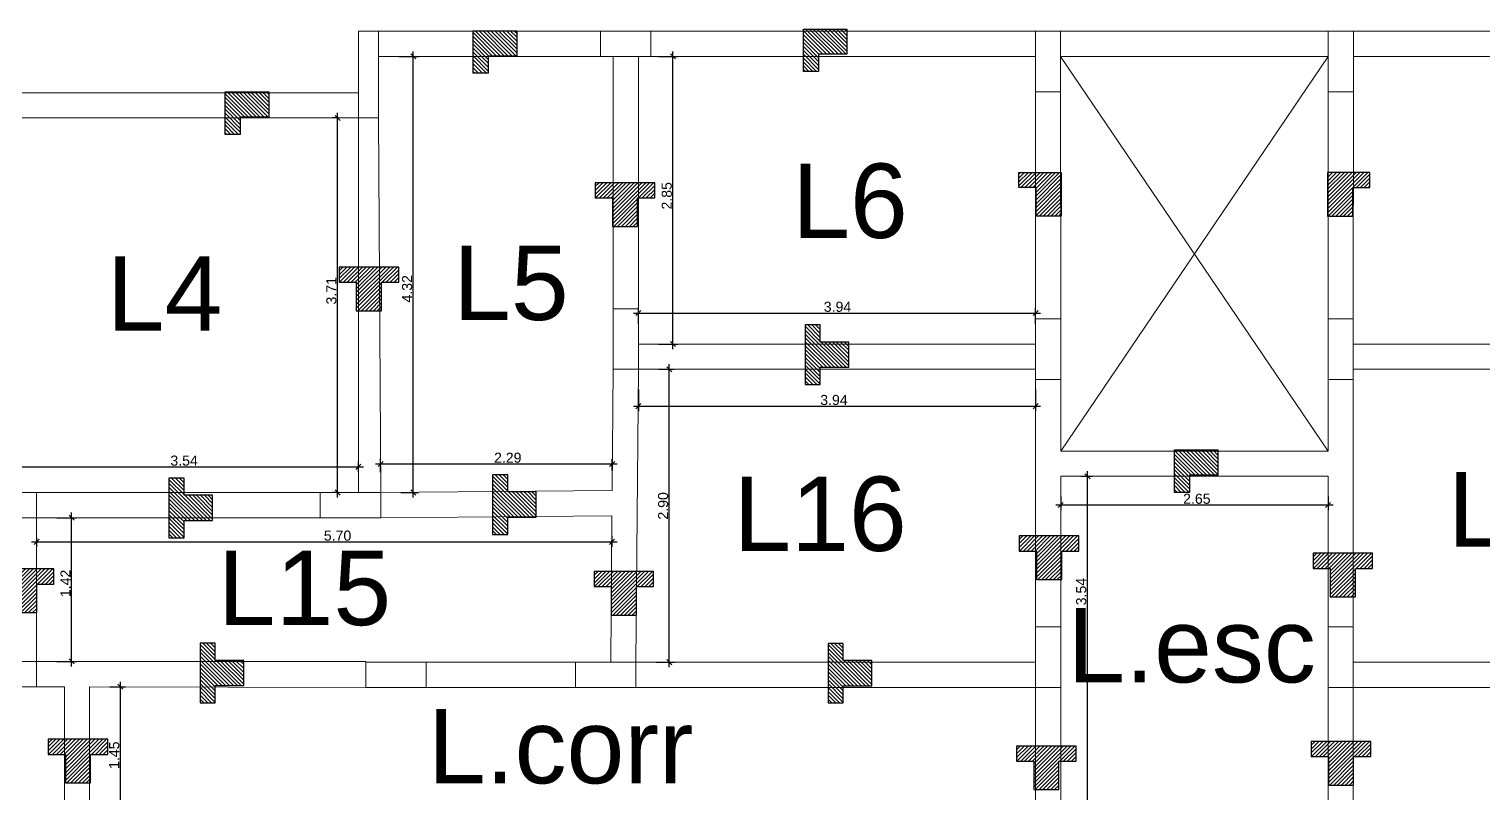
# Model space of a CAD drawing. Header units: millimetres. Extents: x 2878 to 6301, y 540 to 1980.
# Drawn here: x 2920.83 to 2935.24, y 733.63 to 741.2 of the extents above; entities that cross this region are included whole.
import ezdxf

# ---------------------------------------------------------------- set-up
doc = ezdxf.new("R2010")
doc.units = ezdxf.units.MM
doc.header["$LTSCALE"] = 4
for name, color, linetype, lineweight in [('ALVENARIA', 4, 'Continuous', 20), ('COTAS', 35, 'Continuous', 5), ('PILAR', 1, 'Continuous', 5)]:
    doc.layers.add(name, color=color, linetype=linetype, lineweight=lineweight)
doc.layers.add('ARM.CORTE', color=3, linetype='Continuous')
doc.styles.get("Standard").update_dxf_attribs({"font": 'arial.ttf'})
doc.dimstyles.new('ISO-25', dxfattribs={"dimscale": 0, "dimtxt": 0.1, "dimasz": 0.05, "dimexe": 0.05, "dimexo": 0.2, "dimgap": 0.01, "dimtad": 1, "dimzin": 4, "dimdsep": 46, "dimtxsty": 'Standard', "dimblk": 'OBLIQUE', "dimcen": 0.1, "dimdle": 0.05, "dimclrt": 256, "dimadec": 0, "dimazin": 0, "dimtfac": 1, "dimtix": 1, "dimtofl": 0, "dimtmove": 0, "dimatfit": 3, "dimfxl": 1, "dimtfillclr": 256, "dimarcsym": 0})

# ---------------------------------------------------------------- blocks, each defined once
blk = doc.blocks.new('PILAR')
at = {"layer": 'PILAR', "ltscale": 0.01}
blk.add_lwpolyline([(-0.15, 0), (0.1, 0), (0.1, -0.6), (-0.15, -0.6)], close=True, dxfattribs=at)
blk = doc.blocks.new('_Oblique')
at = {"color": 0, "linetype": 'ByBlock', "lineweight": -2}
blk.add_line((-0.5, -0.5), (0.5, 0.5), dxfattribs=at)
blk = doc.blocks.new('*D559')
at = {"layer": 'COTAS', "color": 0, "lineweight": -2, "transparency": 16777216}
for p, q in [((2920.555, 736.811), (2920.555, 736.915)), ((2924.095, 736.811), (2924.095, 736.915)), ((2920.505, 736.865), (2924.145, 736.865))]:
    blk.add_line(p, q, dxfattribs=at)
at = {"layer": 'Defpoints', "color": 0, "transparency": 16777216}
for p in [(2924.095, 736.865), (2920.555, 736.611), (2924.095, 736.611)]:
    blk.add_point(p, dxfattribs=at)
at = {"layer": 'COTAS', "color": 0, "lineweight": -2, "transparency": 16777216, "xscale": 0.05, "yscale": 0.05, "zscale": 0.05, "rotation": 180}
blk.add_blockref('_Oblique', (2920.555, 736.865), dxfattribs=at)
at = {"layer": 'COTAS', "color": 0, "lineweight": -2, "transparency": 16777216, "xscale": 0.05, "yscale": 0.05, "zscale": 0.05}
blk.add_blockref('_Oblique', (2924.095, 736.865), dxfattribs=at)
at = {"layer": 'COTAS', "transparency": 16777216, "insert": (2922.367, 736.926), "char_height": 0.1, "attachment_point": 5}
blk.add_mtext('3.54', dxfattribs=at)
blk = doc.blocks.new('*D560')
at = {"layer": 'COTAS', "color": 0, "lineweight": -2, "transparency": 16777216}
for p, q in [((2923.888, 736.561), (2923.888, 740.371)), ((2923.895, 740.321), (2923.838, 740.321)), ((2923.895, 736.611), (2923.838, 736.611))]:
    blk.add_line(p, q, dxfattribs=at)
at = {"layer": 'Defpoints', "color": 0, "transparency": 16777216}
for p in [(2923.888, 740.321), (2924.095, 740.321), (2924.095, 736.611)]:
    blk.add_point(p, dxfattribs=at)
at = {"layer": 'COTAS', "color": 0, "lineweight": -2, "transparency": 16777216, "xscale": 0.05, "yscale": 0.05, "zscale": 0.05}
for p, rotation in [((2923.888, 740.321), 90), ((2923.888, 736.611), 270)]:
    blk.add_blockref('_Oblique', p, dxfattribs=dict(at, rotation=rotation))
at = {"layer": 'COTAS', "transparency": 16777216, "insert": (2923.827, 738.609), "char_height": 0.1, "attachment_point": 5, "rotation": 90}
blk.add_mtext('3.71', dxfattribs=at)
blk = doc.blocks.new('*D561')
at = {"layer": 'COTAS', "color": 0, "lineweight": -2, "transparency": 16777216}
for p, q in [((2924.315, 736.811), (2924.315, 736.944)), ((2926.61, 736.829), (2926.61, 736.944)), ((2924.265, 736.894), (2926.66, 736.894))]:
    blk.add_line(p, q, dxfattribs=at)
at = {"layer": 'Defpoints', "color": 0, "transparency": 16777216}
for p in [(2926.61, 736.894), (2926.61, 736.629), (2924.315, 736.611)]:
    blk.add_point(p, dxfattribs=at)
at = {"layer": 'COTAS', "color": 0, "lineweight": -2, "transparency": 16777216, "xscale": 0.05, "yscale": 0.05, "zscale": 0.05, "rotation": 180}
blk.add_blockref('_Oblique', (2924.315, 736.894), dxfattribs=at)
at = {"layer": 'COTAS', "color": 0, "lineweight": -2, "transparency": 16777216, "xscale": 0.05, "yscale": 0.05, "zscale": 0.05}
blk.add_blockref('_Oblique', (2926.61, 736.894), dxfattribs=at)
at = {"layer": 'COTAS', "transparency": 16777216, "insert": (2925.575, 736.955), "char_height": 0.1, "attachment_point": 5}
blk.add_mtext('2.29', dxfattribs=at)
blk = doc.blocks.new('*D562')
at = {"layer": 'COTAS', "color": 0, "lineweight": -2, "transparency": 16777216}
for p, q in [((2924.639, 736.561), (2924.639, 740.981)), ((2924.495, 740.931), (2924.689, 740.931)), ((2924.515, 736.611), (2924.689, 736.611))]:
    blk.add_line(p, q, dxfattribs=at)
at = {"layer": 'Defpoints', "color": 0, "transparency": 16777216}
for p in [(2924.295, 740.931), (2924.639, 740.931), (2924.315, 736.611)]:
    blk.add_point(p, dxfattribs=at)
at = {"layer": 'COTAS', "color": 0, "lineweight": -2, "transparency": 16777216, "xscale": 0.05, "yscale": 0.05, "zscale": 0.05}
for p, rotation in [((2924.639, 740.931), 90), ((2924.639, 736.611), 270)]:
    blk.add_blockref('_Oblique', p, dxfattribs=dict(at, rotation=rotation))
at = {"layer": 'COTAS', "transparency": 16777216, "insert": (2924.578, 738.629), "char_height": 0.1, "attachment_point": 5, "rotation": 90}
blk.add_mtext('4.32', dxfattribs=at)
blk = doc.blocks.new('*D563')
at = {"layer": 'COTAS', "color": 0, "lineweight": -2, "transparency": 16777216}
for p, q in [((2927.212, 738.031), (2927.212, 740.981)), ((2927.07, 740.931), (2927.262, 740.931)), ((2927.07, 738.081), (2927.262, 738.081))]:
    blk.add_line(p, q, dxfattribs=at)
at = {"layer": 'Defpoints', "color": 0, "transparency": 16777216}
for p in [(2926.87, 740.931), (2927.212, 740.931), (2926.87, 738.081)]:
    blk.add_point(p, dxfattribs=at)
at = {"layer": 'COTAS', "color": 0, "lineweight": -2, "transparency": 16777216, "xscale": 0.05, "yscale": 0.05, "zscale": 0.05}
for p, rotation in [((2927.212, 740.931), 90), ((2927.212, 738.081), 270)]:
    blk.add_blockref('_Oblique', p, dxfattribs=dict(at, rotation=rotation))
at = {"layer": 'COTAS', "transparency": 16777216, "insert": (2927.151, 739.55), "char_height": 0.1, "attachment_point": 5, "rotation": 90}
blk.add_mtext('2.85', dxfattribs=at)
blk = doc.blocks.new('*D564')
at = {"layer": 'COTAS', "color": 0, "lineweight": -2, "transparency": 16777216}
for p, q in [((2926.82, 738.389), (2930.856, 738.389)), ((2926.87, 738.281), (2926.87, 738.439)), ((2930.806, 738.281), (2930.806, 738.439))]:
    blk.add_line(p, q, dxfattribs=at)
at = {"layer": 'Defpoints', "color": 0, "transparency": 16777216}
for p in [(2930.806, 738.389), (2926.87, 738.081), (2930.806, 738.081)]:
    blk.add_point(p, dxfattribs=at)
at = {"layer": 'COTAS', "color": 0, "lineweight": -2, "transparency": 16777216, "xscale": 0.05, "yscale": 0.05, "zscale": 0.05, "rotation": 180}
blk.add_blockref('_Oblique', (2926.87, 738.389), dxfattribs=at)
at = {"layer": 'COTAS', "color": 0, "lineweight": -2, "transparency": 16777216, "xscale": 0.05, "yscale": 0.05, "zscale": 0.05}
blk.add_blockref('_Oblique', (2930.806, 738.389), dxfattribs=at)
at = {"layer": 'COTAS', "transparency": 16777216, "insert": (2928.843, 738.45), "char_height": 0.1, "attachment_point": 5}
blk.add_mtext('3.94', dxfattribs=at)
blk = doc.blocks.new('*D569')
at = {"layer": 'COTAS', "color": 0, "lineweight": -2, "transparency": 16777216}
for p, q in [((2920.855, 736.122), (2926.658, 736.122)), ((2920.905, 736.161), (2920.905, 736.072)), ((2926.608, 736.179), (2926.608, 736.072))]:
    blk.add_line(p, q, dxfattribs=at)
at = {"layer": 'Defpoints', "color": 0, "transparency": 16777216}
for p in [(2920.905, 736.361), (2926.608, 736.379), (2926.608, 736.122)]:
    blk.add_point(p, dxfattribs=at)
at = {"layer": 'COTAS', "color": 0, "lineweight": -2, "transparency": 16777216, "xscale": 0.05, "yscale": 0.05, "zscale": 0.05, "rotation": 180}
blk.add_blockref('_Oblique', (2920.905, 736.122), dxfattribs=at)
at = {"layer": 'COTAS', "color": 0, "lineweight": -2, "transparency": 16777216, "xscale": 0.05, "yscale": 0.05, "zscale": 0.05}
blk.add_blockref('_Oblique', (2926.608, 736.122), dxfattribs=at)
at = {"layer": 'COTAS', "transparency": 16777216, "insert": (2923.888, 736.183), "char_height": 0.1, "attachment_point": 5}
blk.add_mtext('5.70', dxfattribs=at)
blk = doc.blocks.new('*D570')
at = {"layer": 'COTAS', "color": 0, "lineweight": -2, "transparency": 16777216}
for p, q in [((2921.105, 736.361), (2921.302, 736.361)), ((2921.252, 734.887), (2921.252, 736.411)), ((2921.105, 734.937), (2921.302, 734.937))]:
    blk.add_line(p, q, dxfattribs=at)
at = {"layer": 'Defpoints', "color": 0, "transparency": 16777216}
for p in [(2920.905, 736.361), (2921.252, 736.361), (2920.905, 734.937)]:
    blk.add_point(p, dxfattribs=at)
at = {"layer": 'COTAS', "color": 0, "lineweight": -2, "transparency": 16777216, "xscale": 0.05, "yscale": 0.05, "zscale": 0.05}
for p, rotation in [((2921.252, 736.361), 90), ((2921.252, 734.937), 270)]:
    blk.add_blockref('_Oblique', p, dxfattribs=dict(at, rotation=rotation))
at = {"layer": 'COTAS', "transparency": 16777216, "insert": (2921.192, 735.71), "char_height": 0.1, "attachment_point": 5, "rotation": 90}
blk.add_mtext('1.42', dxfattribs=at)
blk = doc.blocks.new('*D571')
at = {"layer": 'COTAS', "color": 0, "lineweight": -2, "transparency": 16777216}
for p, q in [((2926.87, 737.631), (2926.87, 737.416)), ((2930.806, 737.631), (2930.806, 737.416)), ((2926.82, 737.466), (2930.856, 737.466))]:
    blk.add_line(p, q, dxfattribs=at)
at = {"layer": 'Defpoints', "color": 0, "transparency": 16777216}
for p in [(2926.87, 737.831), (2930.806, 737.831), (2930.806, 737.466)]:
    blk.add_point(p, dxfattribs=at)
at = {"layer": 'COTAS', "color": 0, "lineweight": -2, "transparency": 16777216, "xscale": 0.05, "yscale": 0.05, "zscale": 0.05, "rotation": 180}
blk.add_blockref('_Oblique', (2926.87, 737.466), dxfattribs=at)
at = {"layer": 'COTAS', "color": 0, "lineweight": -2, "transparency": 16777216, "xscale": 0.05, "yscale": 0.05, "zscale": 0.05}
blk.add_blockref('_Oblique', (2930.806, 737.466), dxfattribs=at)
at = {"layer": 'COTAS', "transparency": 16777216, "insert": (2928.808, 737.527), "char_height": 0.1, "attachment_point": 5}
blk.add_mtext('3.94', dxfattribs=at)
blk = doc.blocks.new('*D572')
at = {"layer": 'COTAS', "color": 0, "lineweight": -2, "transparency": 16777216}
for p, q in [((2927.07, 737.831), (2927.226, 737.831)), ((2927.176, 734.88), (2927.176, 737.881)), ((2927.045, 734.93), (2927.226, 734.93))]:
    blk.add_line(p, q, dxfattribs=at)
at = {"layer": 'Defpoints', "color": 0, "transparency": 16777216}
for p in [(2926.87, 737.831), (2927.176, 737.831), (2926.845, 734.93)]:
    blk.add_point(p, dxfattribs=at)
at = {"layer": 'COTAS', "color": 0, "lineweight": -2, "transparency": 16777216, "xscale": 0.05, "yscale": 0.05, "zscale": 0.05}
for p, rotation in [((2927.176, 737.831), 90), ((2927.176, 734.93), 270)]:
    blk.add_blockref('_Oblique', p, dxfattribs=dict(at, rotation=rotation))
at = {"layer": 'COTAS', "transparency": 16777216, "insert": (2927.115, 736.478), "char_height": 0.1, "attachment_point": 5, "rotation": 90}
blk.add_mtext('2.90', dxfattribs=at)
blk = doc.blocks.new('*D577')
at = {"layer": 'COTAS', "color": 0, "lineweight": -2, "transparency": 16777216}
for p, q in [((2921.631, 734.686), (2921.786, 734.686)), ((2921.736, 733.182), (2921.736, 734.736)), ((2921.631, 733.232), (2921.786, 733.232))]:
    blk.add_line(p, q, dxfattribs=at)
at = {"layer": 'Defpoints', "color": 0, "transparency": 16777216}
for p in [(2921.431, 734.686), (2921.736, 734.686), (2921.431, 733.232)]:
    blk.add_point(p, dxfattribs=at)
at = {"layer": 'COTAS', "color": 0, "lineweight": -2, "transparency": 16777216, "xscale": 0.05, "yscale": 0.05, "zscale": 0.05}
for p, rotation in [((2921.736, 734.686), 90), ((2921.736, 733.232), 270)]:
    blk.add_blockref('_Oblique', p, dxfattribs=dict(at, rotation=rotation))
at = {"layer": 'COTAS', "transparency": 16777216, "insert": (2921.675, 734.008), "char_height": 0.1, "attachment_point": 5, "rotation": 90}
blk.add_mtext('1.45', dxfattribs=at)
blk = doc.blocks.new('*D589')
at = {"layer": 'COTAS', "color": 0, "lineweight": -2, "transparency": 16777216}
for p, q in [((2931.256, 736.771), (2931.371, 736.771)), ((2931.321, 733.182), (2931.321, 736.821)), ((2931.256, 733.232), (2931.371, 733.232))]:
    blk.add_line(p, q, dxfattribs=at)
at = {"layer": 'Defpoints', "color": 0, "transparency": 16777216}
for p in [(2931.056, 736.771), (2931.321, 736.771), (2931.056, 733.232)]:
    blk.add_point(p, dxfattribs=at)
at = {"layer": 'COTAS', "color": 0, "lineweight": -2, "transparency": 16777216, "xscale": 0.05, "yscale": 0.05, "zscale": 0.05}
for p, rotation in [((2931.321, 736.771), 90), ((2931.321, 733.232), 270)]:
    blk.add_blockref('_Oblique', p, dxfattribs=dict(at, rotation=rotation))
at = {"layer": 'COTAS', "transparency": 16777216, "insert": (2931.259, 735.629), "char_height": 0.1, "attachment_point": 5, "rotation": 90}
blk.add_mtext('3.54', dxfattribs=at)
blk = doc.blocks.new('*D590')
at = {"layer": 'COTAS', "color": 0, "lineweight": -2, "transparency": 16777216}
for p, q in [((2931.006, 736.487), (2933.755, 736.487)), ((2931.056, 736.571), (2931.056, 736.437)), ((2933.705, 736.571), (2933.705, 736.437))]:
    blk.add_line(p, q, dxfattribs=at)
at = {"layer": 'Defpoints', "color": 0, "transparency": 16777216}
for p in [(2931.056, 736.771), (2933.705, 736.771), (2933.705, 736.487)]:
    blk.add_point(p, dxfattribs=at)
at = {"layer": 'COTAS', "color": 0, "lineweight": -2, "transparency": 16777216, "xscale": 0.05, "yscale": 0.05, "zscale": 0.05, "rotation": 180}
blk.add_blockref('_Oblique', (2931.056, 736.487), dxfattribs=at)
at = {"layer": 'COTAS', "color": 0, "lineweight": -2, "transparency": 16777216, "xscale": 0.05, "yscale": 0.05, "zscale": 0.05}
blk.add_blockref('_Oblique', (2933.705, 736.487), dxfattribs=at)
at = {"layer": 'COTAS', "transparency": 16777216, "insert": (2932.405, 736.548), "char_height": 0.1, "attachment_point": 5}
blk.add_mtext('2.65', dxfattribs=at)

msp = doc.modelspace()

# ---------------------------------------------------------------- hatches: boundary and pattern name
at = {"layer": 'ARM.CORTE'}
h = msp.add_hatch(dxfattribs=at)
h.set_pattern_fill('ANSI31', color=256, scale=0.0086, angle=-90)
h.set_pattern_definition([(315, (2188.72536, 3647.185823), (0.01930755066, 0.01930755066), [])])
h.paths.add_polyline_path([(2925.232, 741.185), (2925.664, 741.185), (2925.664, 740.935), (2925.382, 740.935), (2925.382, 740.765), (2925.232, 740.765)])
h = msp.add_hatch(dxfattribs=at)
h.set_pattern_fill('ANSI31', color=256, scale=0.0086, angle=-90)
h.set_pattern_definition([(315, (2191.998476, 3647.202592), (0.01930755066, 0.01930755066), [])])
h.paths.add_polyline_path([(2928.505, 741.202), (2928.937, 741.202), (2928.937, 740.952), (2928.655, 740.952), (2928.655, 740.782), (2928.505, 740.782)])
h = msp.add_hatch(dxfattribs=at)
h.set_pattern_fill('ANSI31', color=256, scale=0.0086, angle=-90)
h.set_pattern_definition([(315, (2186.26741, 3646.580044), (0.01930755066, 0.01930755066), [])])
h.paths.add_polyline_path([(2922.774, 740.579), (2923.206, 740.579), (2923.206, 740.329), (2922.924, 740.329), (2922.924, 740.159), (2922.774, 740.159)])
h = msp.add_hatch(dxfattribs=at)
h.set_pattern_fill('ANSI31', color=256, scale=0.0086)
h.set_pattern_definition([(45, (20.611058, 3.168386), (-0.01930755066, 0.01930755066), [])])
h.paths.add_polyline_path([(2926.442, 739.679), (2926.442, 739.529), (2926.612, 739.529), (2926.612, 739.246), (2926.862, 739.246), (2926.862, 739.529), (2927.032, 739.529), (2927.032, 739.679)])
h = msp.add_hatch(dxfattribs=at)
h.set_pattern_fill('ANSI31', color=256, scale=0.0086)
h.set_pattern_definition([(45, (25.059943, 3.270978), (-0.01930755066, 0.01930755066), [])])
h.paths.add_polyline_path([(2931.061, 739.781), (2931.061, 739.349), (2930.811, 739.349), (2930.811, 739.631), (2930.641, 739.631), (2930.641, 739.781)])
h = msp.add_hatch(dxfattribs=at)
h.set_pattern_fill('ANSI31', color=256, scale=0.0086)
h.set_pattern_definition([(45, (24.909627, 3.270978), (-0.01930755066, 0.01930755066), [])])
h.paths.add_polyline_path([(2933.7, 739.781), (2933.7, 739.349), (2933.95, 739.349), (2933.95, 739.631), (2934.12, 739.631), (2934.12, 739.781)])
h = msp.add_hatch(dxfattribs=at)
h.set_pattern_fill('ANSI31', color=256, scale=0.0086)
h.set_pattern_definition([(45, (18.073146, 2.333787), (-0.01930755066, 0.01930755066), [])])
h.paths.add_polyline_path([(2923.904, 738.844), (2923.904, 738.694), (2924.074, 738.694), (2924.074, 738.412), (2924.324, 738.412), (2924.324, 738.694), (2924.494, 738.694), (2924.494, 738.844)])
h = msp.add_hatch(dxfattribs=at)
h.set_pattern_fill('ANSI31', color=256, scale=0.0086, angle=90)
h.set_pattern_definition([(135, (3665.03286, -2168.150132), (-0.01930755066, -0.01930755066), [])])
h.paths.add_polyline_path([(2928.523, 737.681), (2928.673, 737.681), (2928.673, 737.851), (2928.955, 737.851), (2928.955, 738.101), (2928.673, 738.101), (2928.673, 738.271), (2928.523, 738.271)])
h = msp.add_hatch(dxfattribs=at)
h.set_pattern_fill('ANSI31', color=256, scale=0.0086, angle=-90)
h.set_pattern_definition([(315, (2196.537974, 3643.033163), (0.01930755066, 0.01930755066), [])])
h.paths.add_polyline_path([(2932.182, 737.032), (2932.614, 737.032), (2932.614, 736.782), (2932.332, 736.782), (2932.332, 736.612), (2932.182, 736.612)])
h = msp.add_hatch(dxfattribs=at)
h.set_pattern_fill('ANSI31', color=256, scale=0.0086, angle=90)
h.set_pattern_definition([(135, (3661.935228, -2169.634952), (-0.01930755066, -0.01930755066), [])])
h.paths.add_polyline_path([(2925.425, 736.196), (2925.575, 736.196), (2925.575, 736.366), (2925.857, 736.366), (2925.857, 736.616), (2925.575, 736.616), (2925.575, 736.786), (2925.425, 736.786)])
h = msp.add_hatch(dxfattribs=at)
h.set_pattern_fill('ANSI31', color=256, scale=0.0086, angle=90)
h.set_pattern_definition([(135, (3658.727688, -2169.668065), (-0.01930755066, -0.01930755066), [])])
h.paths.add_polyline_path([(2922.217, 736.163), (2922.367, 736.163), (2922.367, 736.333), (2922.65, 736.333), (2922.65, 736.583), (2922.367, 736.583), (2922.367, 736.753), (2922.217, 736.753)])
h = msp.add_hatch(dxfattribs=at)
h.set_pattern_fill('ANSI31', color=256, scale=0.0086)
h.set_pattern_definition([(45, (24.813528, -0.330171), (-0.01930755066, 0.01930755066), [])])
h.paths.add_polyline_path([(2930.645, 736.18), (2930.645, 736.03), (2930.815, 736.03), (2930.815, 735.748), (2931.065, 735.748), (2931.065, 736.03), (2931.235, 736.03), (2931.235, 736.18)])
h = msp.add_hatch(dxfattribs=at)
h.set_pattern_fill('ANSI31', color=256, scale=0.0086)
h.set_pattern_definition([(45, (27.725967, -0.50145), (-0.01930755066, 0.01930755066), [])])
h.paths.add_polyline_path([(2933.557, 736.009), (2933.557, 735.859), (2933.727, 735.859), (2933.727, 735.576), (2933.977, 735.576), (2933.977, 735.859), (2934.147, 735.859), (2934.147, 736.009)])
h = msp.add_hatch(dxfattribs=at)
h.set_pattern_fill('ANSI31', color=256, scale=0.0086)
h.set_pattern_definition([(45, (14.656474, -0.657305), (-0.01930755066, 0.01930755066), [])])
h.paths.add_polyline_path([(2920.487, 735.853), (2920.487, 735.703), (2920.657, 735.703), (2920.657, 735.421), (2920.907, 735.421), (2920.907, 735.703), (2921.077, 735.703), (2921.077, 735.853)])
h = msp.add_hatch(dxfattribs=at)
h.set_pattern_fill('ANSI31', color=256, scale=0.0086)
h.set_pattern_definition([(45, (20.60033, -0.68211), (-0.01930755066, 0.01930755066), [])])
h.paths.add_polyline_path([(2926.431, 735.828), (2926.431, 735.678), (2926.601, 735.678), (2926.601, 735.396), (2926.851, 735.396), (2926.851, 735.678), (2927.021, 735.678), (2927.021, 735.828)])
h = msp.add_hatch(dxfattribs=at)
h.set_pattern_fill('ANSI31', color=256, scale=0.0086, angle=90)
h.set_pattern_definition([(135, (3659.03615, -2171.303077), (-0.01930755066, -0.01930755066), [])])
h.paths.add_polyline_path([(2922.526, 734.528), (2922.676, 734.528), (2922.676, 734.698), (2922.958, 734.698), (2922.958, 734.948), (2922.676, 734.948), (2922.676, 735.118), (2922.526, 735.118)])
h = msp.add_hatch(dxfattribs=at)
h.set_pattern_fill('ANSI31', color=256, scale=0.0086, angle=90)
h.set_pattern_definition([(135, (3665.260472, -2171.30524), (-0.01930755066, -0.01930755066), [])])
h.paths.add_polyline_path([(2928.75, 734.526), (2928.9, 734.526), (2928.9, 734.696), (2929.183, 734.696), (2929.183, 734.946), (2928.9, 734.946), (2928.9, 735.116), (2928.75, 735.116)])
h = msp.add_hatch(dxfattribs=at)
h.set_pattern_fill('ANSI31', color=256, scale=0.0086)
h.set_pattern_definition([(45, (15.190243, -2.344463), (-0.01930755066, 0.01930755066), [])])
h.paths.add_polyline_path([(2921.021, 734.166), (2921.021, 734.016), (2921.191, 734.016), (2921.191, 733.733), (2921.441, 733.733), (2921.441, 734.016), (2921.611, 734.016), (2921.611, 734.166)])
h = msp.add_hatch(dxfattribs=at)
h.set_pattern_fill('ANSI31', color=256, scale=0.0086)
h.set_pattern_definition([(45, (24.787246, -2.41106), (-0.01930755066, 0.01930755066), [])])
h.paths.add_polyline_path([(2930.618, 734.099), (2930.618, 733.949), (2930.788, 733.949), (2930.788, 733.667), (2931.038, 733.667), (2931.038, 733.949), (2931.208, 733.949), (2931.208, 734.099)])
h = msp.add_hatch(dxfattribs=at)
h.set_pattern_fill('ANSI31', color=256, scale=0.0086)
h.set_pattern_definition([(45, (27.708355, -2.36491), (-0.01930755066, 0.01930755066), [])])
h.paths.add_polyline_path([(2933.539, 734.145), (2933.539, 733.995), (2933.709, 733.995), (2933.709, 733.713), (2933.959, 733.713), (2933.959, 733.995), (2934.129, 733.995), (2934.129, 734.145)])

# ---------------------------------------------------------------- linework, layer by layer
at = {"layer": 'ALVENARIA'}
for p, q in [((2926.494, 741.181), (2924.295, 741.181)), ((2926.795, 741.181), (2926.495, 741.181)), ((2926.795, 741.181), (2926.795, 741.181)), ((2930.805, 741.181), (2926.994, 741.181)), ((2931.055, 741.181), (2933.706, 741.181)), ((2933.956, 741.181), (2937.767, 741.181)), ((2926.494, 740.931), (2924.295, 740.931)), ((2926.695, 740.931), (2926.495, 740.931)), ((2926.62, 738.431), (2926.62, 740.931)), ((2926.87, 738.431), (2926.87, 740.931)), ((2926.994, 740.931), (2930.805, 740.931)), ((2931.055, 740.931), (2933.706, 740.931)), ((2931.055, 740.931), (2933.705, 737.021)), ((2931.056, 737.021), (2933.706, 740.931)), ((2937.767, 740.931), (2933.956, 740.931)), ((2920.705, 740.571), (2924.095, 740.571)), ((2930.806, 738.331), (2930.805, 740.581)), ((2931.056, 738.331), (2931.055, 740.581)), ((2933.705, 738.331), (2933.706, 740.581)), ((2933.955, 738.331), (2933.956, 740.581)), ((2920.705, 740.321), (2924.095, 740.321)), ((2924.095, 740.321), (2924.095, 736.611)), ((2924.317, 736.611), (2924.295, 740.321)), ((2926.87, 738.081), (2930.806, 738.081)), ((2937.891, 738.081), (2933.955, 738.081)), ((2926.62, 737.833), (2926.61, 736.629)), ((2926.87, 737.831), (2926.845, 734.93)), ((2926.87, 737.831), (2930.806, 737.831)), ((2937.891, 737.831), (2933.955, 737.831)), ((2930.806, 737.731), (2930.806, 735.28)), ((2931.056, 737.731), (2931.056, 737.021)), ((2933.705, 737.731), (2933.705, 737.021)), ((2933.955, 737.731), (2933.955, 735.28)), ((2931.056, 737.021), (2933.705, 737.021)), ((2931.056, 736.771), (2931.056, 735.28)), ((2931.056, 736.771), (2933.705, 736.771)), ((2933.705, 736.771), (2933.705, 735.28)), ((2924.315, 736.611), (2926.61, 736.629)), ((2923.717, 736.611), (2920.905, 736.611)), ((2920.905, 734.937), (2920.905, 736.361)), ((2923.717, 736.361), (2920.905, 736.361)), ((2924.317, 736.361), (2926.608, 736.379)), ((2926.608, 736.379), (2926.595, 734.932)), ((2920.905, 734.937), (2924.167, 734.937)), ((2924.767, 734.93), (2926.245, 734.93)), ((2926.845, 734.93), (2930.806, 734.93)), ((2937.916, 734.93), (2933.955, 734.93)), ((2921.181, 734.686), (2920.905, 734.687)), ((2921.181, 731.551), (2921.181, 734.686)), ((2924.167, 734.68), (2921.431, 734.686)), ((2921.431, 733.232), (2921.431, 734.686)), ((2924.767, 734.68), (2926.245, 734.68)), ((2926.845, 734.68), (2930.806, 734.68)), ((2930.806, 734.68), (2930.806, 733.232)), ((2931.056, 734.68), (2931.056, 733.232)), ((2933.705, 734.68), (2933.705, 733.232)), ((2937.916, 734.68), (2933.955, 734.68)), ((2933.955, 734.68), (2933.955, 733.232))]:
    msp.add_line(p, q, dxfattribs=at)
at = {"layer": 'ALVENARIA', "ltscale": 0.03}
for p, q in [((2930.805, 741.181), (2930.955, 741.181)), ((2933.956, 741.181), (2933.806, 741.181))]:
    msp.add_line(p, q, dxfattribs=at)
at = {"layer": 'ARM.CORTE'}
for points in [[(2925.382, 741.185), (2925.664, 741.185), (2925.664, 740.935), (2925.382, 740.935), (2925.382, 740.765), (2925.232, 740.765), (2925.232, 741.185)], [(2928.655, 741.202), (2928.937, 741.202), (2928.937, 740.952), (2928.655, 740.952), (2928.655, 740.782), (2928.505, 740.782), (2928.505, 741.202)], [(2922.924, 740.579), (2923.206, 740.579), (2923.206, 740.329), (2922.924, 740.329), (2922.924, 740.159), (2922.774, 740.159), (2922.774, 740.579)], [(2927.032, 739.679), (2926.442, 739.679), (2926.442, 739.529), (2926.612, 739.529), (2926.612, 739.246), (2926.862, 739.246), (2926.862, 739.529), (2927.032, 739.529)], [(2931.061, 739.631), (2931.061, 739.349), (2930.811, 739.349), (2930.811, 739.631), (2930.641, 739.631), (2930.641, 739.781), (2931.061, 739.781)], [(2933.7, 739.631), (2933.7, 739.349), (2933.95, 739.349), (2933.95, 739.631), (2934.12, 739.631), (2934.12, 739.781), (2933.7, 739.781)], [(2924.494, 738.844), (2923.904, 738.844), (2923.904, 738.694), (2924.074, 738.694), (2924.074, 738.412), (2924.324, 738.412), (2924.324, 738.694), (2924.494, 738.694)], [(2928.523, 738.271), (2928.523, 737.681), (2928.673, 737.681), (2928.673, 737.851), (2928.955, 737.851), (2928.955, 738.101), (2928.673, 738.101), (2928.673, 738.271)], [(2932.332, 737.032), (2932.614, 737.032), (2932.614, 736.782), (2932.332, 736.782), (2932.332, 736.612), (2932.182, 736.612), (2932.182, 737.032)], [(2925.425, 736.786), (2925.425, 736.196), (2925.575, 736.196), (2925.575, 736.366), (2925.857, 736.366), (2925.857, 736.616), (2925.575, 736.616), (2925.575, 736.786)], [(2922.217, 736.753), (2922.217, 736.163), (2922.367, 736.163), (2922.367, 736.333), (2922.65, 736.333), (2922.65, 736.583), (2922.367, 736.583), (2922.367, 736.753)], [(2931.235, 736.18), (2930.645, 736.18), (2930.645, 736.03), (2930.815, 736.03), (2930.815, 735.748), (2931.065, 735.748), (2931.065, 736.03), (2931.235, 736.03)], [(2934.147, 736.009), (2933.557, 736.009), (2933.557, 735.859), (2933.727, 735.859), (2933.727, 735.576), (2933.977, 735.576), (2933.977, 735.859), (2934.147, 735.859)], [(2921.077, 735.853), (2920.487, 735.853), (2920.487, 735.703), (2920.657, 735.703), (2920.657, 735.421), (2920.907, 735.421), (2920.907, 735.703), (2921.077, 735.703)], [(2927.021, 735.828), (2926.431, 735.828), (2926.431, 735.678), (2926.601, 735.678), (2926.601, 735.396), (2926.851, 735.396), (2926.851, 735.678), (2927.021, 735.678)], [(2922.526, 735.118), (2922.526, 734.528), (2922.676, 734.528), (2922.676, 734.698), (2922.958, 734.698), (2922.958, 734.948), (2922.676, 734.948), (2922.676, 735.118)], [(2928.75, 735.116), (2928.75, 734.526), (2928.9, 734.526), (2928.9, 734.696), (2929.183, 734.696), (2929.183, 734.946), (2928.9, 734.946), (2928.9, 735.116)], [(2921.611, 734.166), (2921.021, 734.166), (2921.021, 734.016), (2921.191, 734.016), (2921.191, 733.733), (2921.441, 733.733), (2921.441, 734.016), (2921.611, 734.016)], [(2931.208, 734.099), (2930.618, 734.099), (2930.618, 733.949), (2930.788, 733.949), (2930.788, 733.667), (2931.038, 733.667), (2931.038, 733.949), (2931.208, 733.949)], [(2934.129, 734.145), (2933.539, 734.145), (2933.539, 733.995), (2933.709, 733.995), (2933.709, 733.713), (2933.959, 733.713), (2933.959, 733.995), (2934.129, 733.995)]]:
    msp.add_lwpolyline(points, close=True, dxfattribs=at)
at = {"layer": 'PILAR', "color": 1, "ltscale": 0.01}
for points in [[(2924.095, 741.181), (2924.295, 741.181), (2924.295, 740.321), (2924.095, 740.321)], [(2926.994, 740.931), (2926.994, 741.181), (2926.494, 741.181), (2926.494, 740.931)]]:
    msp.add_lwpolyline(points, close=True, dxfattribs=at)

# ---------------------------------------------------------------- block references
at = {"layer": 'COTAS', "xscale": -1}
for p, rotation in [((2930.955, 740.581), 180), ((2933.855, 737.731), 180), ((2920.305, 736.461), 90), ((2923.717, 736.461), 90), ((2933.855, 734.68), 180), ((2920.305, 734.787), 90), ((2924.167, 734.78), 90), ((2926.245, 734.78), 90)]:
    msp.add_blockref('PILAR', p, dxfattribs=dict(at, rotation=rotation))
at = {"layer": 'COTAS', "rotation": 180}
for p in [(2933.806, 740.581), (2926.72, 737.831), (2930.906, 737.731), (2930.906, 734.68)]:
    msp.add_blockref('PILAR', p, dxfattribs=at)

# ---------------------------------------------------------------- texts
at = {"layer": 'COTAS', "char_height": 0.7375, "attachment_point": 1}
for s, insert in [('L6', (2928.394, 739.87)), ('L4', (2921.601, 738.952)), ('L5', (2925.033, 739.057)), ('L16', (2927.811, 736.769)), ('L17', (2934.892, 736.813)), ('L15', (2922.701, 736.034)), ('L.esc', (2931.122, 735.467)), ('L.corr', (2924.783, 734.467))]:
    msp.add_mtext_dynamic_manual_height_columns(s, width=2.5, gutter_width=12.5, heights=[1.872], dxfattribs=dict(at, insert=insert))

# ---------------------------------------------------------------- dimensions: what is measured, and where the dimension line sits
at = {"layer": 'COTAS'}
for base, p1, p2, picture, middle in [((2924.639, 740.931), (2924.315, 736.611), (2924.295, 740.931), '*D562', (2924.639, 738.629)), ((2927.212, 740.931), (2926.87, 738.081), (2926.87, 740.931), '*D563', (2927.212, 739.55)), ((2923.888, 740.321), (2924.095, 736.611), (2924.095, 740.321), '*D560', (2923.888, 738.609)), ((2927.176, 737.831), (2926.845, 734.93), (2926.87, 737.831), '*D572', (2927.176, 736.478)), ((2931.321, 736.771), (2931.056, 733.232), (2931.056, 736.771), '*D589', (2931.321, 735.629)), ((2921.252, 736.361), (2920.905, 734.937), (2920.905, 736.361), '*D570', (2921.252, 735.71)), ((2921.736, 734.686), (2921.431, 733.232), (2921.431, 734.686), '*D577', (2921.736, 734.008))]:
    dim = msp.add_linear_dim(base=base, p1=p1, p2=p2, angle=90, dimstyle='ISO-25', override={"dimscale": 1}, dxfattribs=at)
    dim.commit()
    dim.dimension.update_dxf_attribs({"geometry": picture, "text_midpoint": middle, "dimtype": 160})
for base, p1, p2, picture, middle in [((2930.806, 738.389), (2926.87, 738.081), (2930.806, 738.081), '*D564', (2928.843, 738.389)), ((2930.806, 737.466), (2926.87, 737.831), (2930.806, 737.831), '*D571', (2928.808, 737.466)), ((2924.095, 736.865), (2920.555, 736.611), (2924.095, 736.611), '*D559', (2922.367, 736.865)), ((2926.61, 736.8941), (2924.3151, 736.6111), (2926.61, 736.6289), '*D561', (2925.5755, 736.8941)), ((2933.705, 736.487), (2931.056, 736.771), (2933.705, 736.771), '*D590', (2932.405, 736.487)), ((2926.608, 736.122), (2920.905, 736.361), (2926.608, 736.379), '*D569', (2923.888, 736.122))]:
    dim = msp.add_linear_dim(base=base, p1=p1, p2=p2, dimstyle='ISO-25', override={"dimscale": 1}, dxfattribs=at)
    dim.commit()
    dim.dimension.update_dxf_attribs({"geometry": picture, "text_midpoint": middle, "dimtype": 160})

doc.saveas('drawing.dxf')
